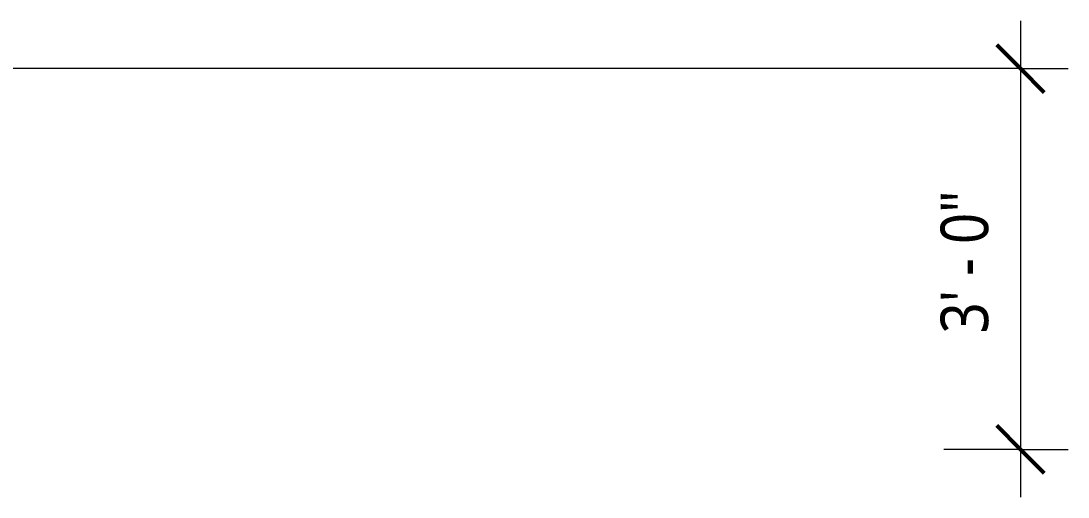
# Model space of a CAD drawing. Header units: inches. Extents: x 6 to 8416, y -388 to 6104.
# Drawn here: x 439.4 to 538.4, y 5992.5 to 6037.5 of the extents above; entities that cross this region are included whole.
import ezdxf

# ---------------------------------------------------------------- set-up
doc = ezdxf.new("R2010")
doc.units = ezdxf.units.IN
doc.header["$MEASUREMENT"] = 0
doc.layers.add('A-ANNO-DIMS', color=211, linetype='Continuous', lineweight=13)
doc.layers.add('A-ANNO-DIMS-48', color=211, linetype='Continuous', lineweight=13)
doc.styles.add('Open Sans_5', font='OpenSans-Regular.ttf', dxfattribs={"width": 0.88, "height": 4.5})
doc.dimstyles.new('Linear_-_3_32_', dxfattribs={"dimscale": 12, "dimtxt": 4.83561, "dimasz": 0.375, "dimexe": 0.375, "dimexo": 0.25, "dimgap": 0.125, "dimtad": 1, "dimdec": 8, "dimrnd": 0.003906, "dimzin": 3, "dimdsep": 46, "dimlunit": 4, "dimtxsty": 'Open Sans_5', "dimblk1": 'OBLIQUE', "dimblk2": 'OBLIQUE', "dimsah": 1, "dimcen": 0.09, "dimdle": 0.375, "dimadec": 3, "dimazin": 2, "dimtfac": 1, "dimtdec": 4, "dimtix": 1, "dimtmove": 0, "dimatfit": 3, "dimfxl": 1, "dimtvp": 1, "dimtfill": 1, "dimfrac": 2, "dimtolj": 1, "dimtzin": 0, "dimarcsym": 2})

# ---------------------------------------------------------------- blocks, each defined once
blk = doc.blocks.new('DIMBLOCK7-WALL SECTION - LOBBY CANOPY')
at = {"layer": 'A-ANNO-DIMS-48'}
for p, q in [((533.934, 6037.5), (533.934, 5992.5)), ((533.934, 6033), (403.874, 6033)), ((533.934, 6033), (538.434, 6033)), ((533.934, 5997), (526.694, 5997)), ((533.934, 5997), (538.434, 5997))]:
    blk.add_line(p, q, dxfattribs=at)
at = {"layer": 'A-ANNO-DIMS-48', "lineweight": 50}
for p, q in [((533.934, 6033), (531.684, 6035.25)), ((533.934, 6033), (536.184, 6030.75)), ((533.934, 5997), (531.684, 5999.25)), ((533.934, 5997), (536.184, 5994.75))]:
    blk.add_line(p, q, dxfattribs=at)
at = {"layer": 'A-ANNO-DIMS-48', "color": 0, "insert": (526.38, 6007.962), "char_height": 4.5, "width": 16.8901, "attachment_point": 1, "rotation": 90, "line_spacing_factor": 1.151336, "style": 'Open Sans_5', "bg_fill": 3, "box_fill_scale": 1.25, "bg_fill_color": 256, "bg_fill_true_color": 13158600, "bg_fill_transparency": 0}
blk.add_mtext('3\' - 0"', dxfattribs=at)
blk = doc.blocks.new('_Oblique')
at = {"color": 0, "linetype": 'ByBlock', "lineweight": -2}
blk.add_line((-0.5, -0.5), (0.5, 0.5), dxfattribs=at)

msp = doc.modelspace()

# ---------------------------------------------------------------- dimensions: what is measured, and where the dimension line sits
at = {"layer": 'A-ANNO-DIMS'}
dim = msp.add_linear_dim(base=(533.9344508618, 5997), p1=(400.8744607656, 6033), p2=(523.6943826417, 5997), angle=90, dimstyle='Linear_-_3_32_', override={"dimpost": '<>', "dimfxl": 127.987238}, dxfattribs=at)
dim.commit()
dim.dimension.update_dxf_attribs({"geometry": 'DIMBLOCK7-WALL SECTION - LOBBY CANOPY', "text_midpoint": (530.1277410848, 6015)})

doc.saveas('drawing.dxf')
